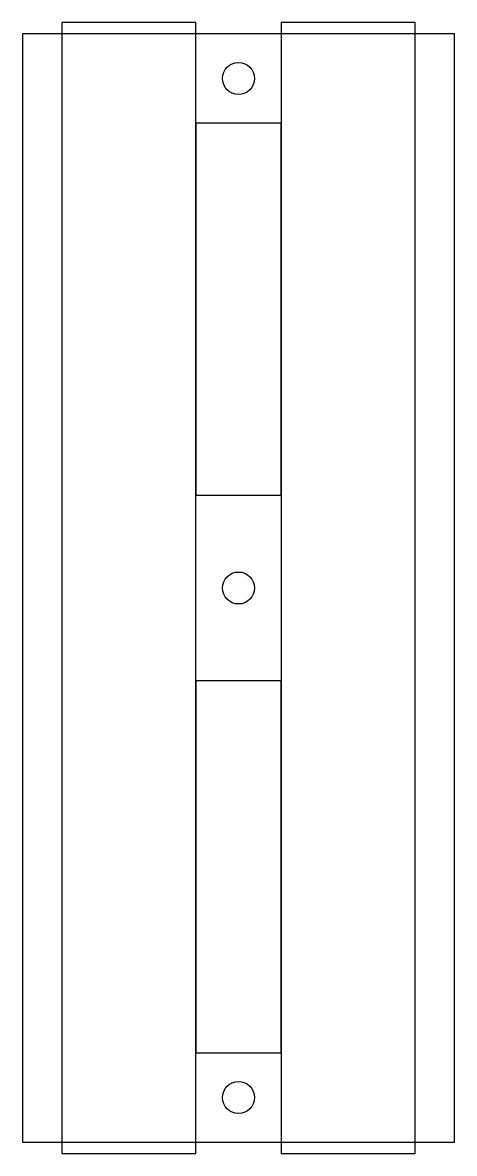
# Model space of a CAD drawing. Extents: x 0 to 116, y -3 to 301.
import ezdxf

# ---------------------------------------------------------------- set-up
doc = ezdxf.new("R2010")
doc.units = 0
doc.layers.get('0').update_dxf_attribs({"linetype": 'CONTINUOUS'})

msp = doc.modelspace()

# ---------------------------------------------------------------- linework, layer by layer
for points in [[(10.5, -3), (46.5, -3), (46.5, 301), (10.5, 301)], [(69.5, -3), (105.5, -3), (105.5, 301), (69.5, 301)], [(0, 0), (116, 0), (116, 298), (0, 298)], [(46.5, 174), (69.5, 174), (69.5, 274), (46.5, 274)], [(46.5, 24), (69.5, 24), (69.5, 124), (46.5, 124)]]:
    msp.add_lwpolyline(points, close=True)
for centre in [(58, 286), (58, 149), (58, 12)]:
    msp.add_circle(centre, 4.3)

doc.saveas('drawing.dxf')
